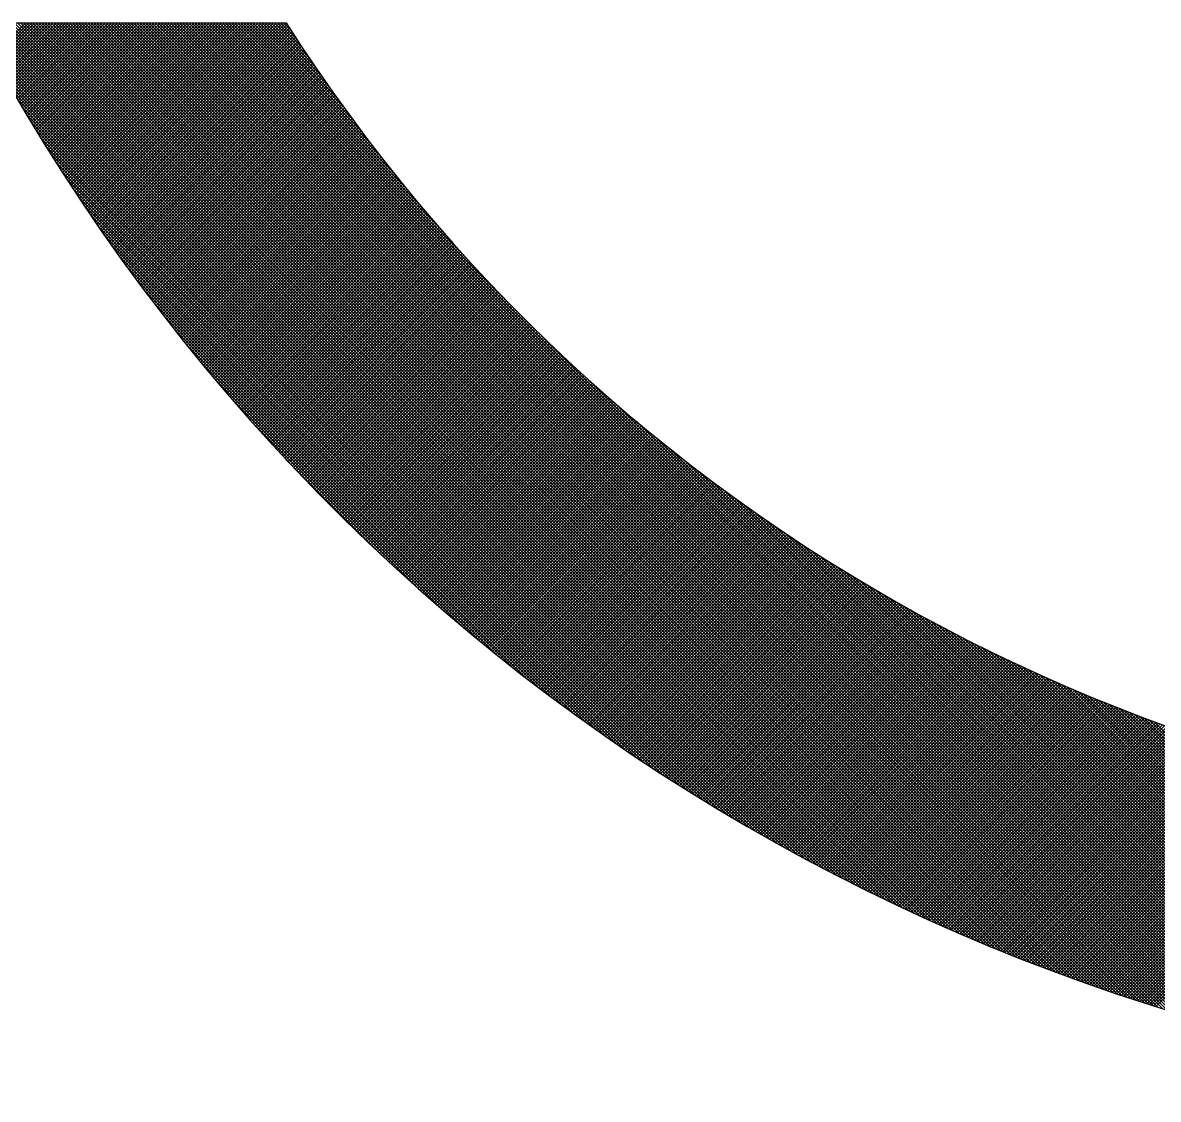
# Model space of a CAD drawing. Extents: x -29293 to 30124, y -19360 to 22650.
# Drawn here: x 24126 to 24454, y -18095.4 to -17784.4 of the extents above; entities that cross this region are included whole.
import ezdxf

# ---------------------------------------------------------------- set-up
doc = ezdxf.new("R2010")
doc.units = 0
doc.linetypes.add('XKITLINE00', pattern=[0])
doc.layers.get('0').update_dxf_attribs({"linetype": 'CONTINUOUS', "lineweight": 25})

msp = doc.modelspace()

# ---------------------------------------------------------------- linework, layer by layer
at = {"color": 5, "linetype": 'XKITLINE00'}
for p, q in [((24112.21, -17784.36), (24202.1, -17784.36)), ((24355.63, -18027.89), (24112.33, -17784.59)), ((24357.49, -18028.87), (24112.99, -17784.36)), ((24359.34, -18029.83), (24113.87, -17784.36)), ((24361.17, -18030.77), (24114.75, -17784.36)), ((24362.98, -18031.7), (24115.64, -17784.36)), ((24364.77, -18032.62), (24116.52, -17784.36)), ((24117.36, -17793.91), (24126.9, -17784.36)), ((24366.56, -18033.51), (24117.41, -17784.36)), ((24117.67, -17794.47), (24127.78, -17784.36)), ((24117.99, -17795.04), (24128.67, -17784.36)), ((24368.32, -18034.39), (24118.29, -17784.36)), ((24118.3, -17795.61), (24129.55, -17784.36)), ((24118.62, -17796.18), (24130.44, -17784.36)), ((24118.94, -17796.75), (24131.32, -17784.36)), ((24370.07, -18035.26), (24119.17, -17784.36)), ((24119.25, -17797.31), (24132.2, -17784.36)), ((24119.57, -17797.88), (24133.09, -17784.36)), ((24119.89, -17798.45), (24133.97, -17784.36)), ((24371.81, -18036.11), (24120.06, -17784.36)), ((24120.21, -17799.01), (24134.86, -17784.36)), ((24120.53, -17799.58), (24135.74, -17784.36)), ((24120.85, -17800.14), (24136.62, -17784.36)), ((24373.53, -18036.95), (24120.94, -17784.36)), ((24121.17, -17800.7), (24137.51, -17784.36)), ((24121.49, -17801.27), (24138.39, -17784.36)), ((24121.81, -17801.83), (24139.27, -17784.36)), ((24375.24, -18037.78), (24121.83, -17784.36)), ((24122.13, -17802.39), (24140.16, -17784.36)), ((24122.45, -17802.95), (24141.04, -17784.36)), ((24376.94, -18038.59), (24122.71, -17784.36)), ((24122.78, -17803.51), (24141.93, -17784.36)), ((24123.1, -17804.07), (24142.81, -17784.36)), ((24123.42, -17804.63), (24143.69, -17784.36)), ((24378.62, -18039.39), (24123.59, -17784.36)), ((24123.75, -17805.19), (24144.58, -17784.36)), ((24124.07, -17805.75), (24145.46, -17784.36)), ((24124.4, -17806.31), (24146.35, -17784.36)), ((24380.29, -18040.18), (24124.48, -17784.36)), ((24124.73, -17806.87), (24147.23, -17784.36)), ((24125.05, -17807.42), (24148.11, -17784.36)), ((24381.95, -18040.95), (24125.36, -17784.36)), ((24125.38, -17807.98), (24149, -17784.36)), ((24125.71, -17808.54), (24149.88, -17784.36)), ((24126.04, -17809.09), (24150.76, -17784.36)), ((24383.6, -18041.72), (24126.25, -17784.36)), ((24126.36, -17809.65), (24151.65, -17784.36)), ((24126.69, -17810.2), (24152.53, -17784.36)), ((24127.02, -17810.76), (24153.42, -17784.36)), ((24385.24, -18042.47), (24127.13, -17784.36)), ((24127.35, -17811.31), (24154.3, -17784.36)), ((24127.68, -17811.86), (24155.18, -17784.36)), ((24386.86, -18043.21), (24128.01, -17784.36)), ((24128.02, -17812.42), (24156.07, -17784.36)), ((24128.35, -17812.97), (24156.95, -17784.36)), ((24128.68, -17813.52), (24157.84, -17784.36)), ((24388.47, -18043.94), (24128.9, -17784.36)), ((24129.01, -17814.07), (24158.72, -17784.36)), ((24129.35, -17814.62), (24159.6, -17784.36)), ((24129.68, -17815.17), (24160.49, -17784.36)), ((24390.08, -18044.66), (24129.78, -17784.36)), ((24130.01, -17815.72), (24161.37, -17784.36)), ((24130.35, -17816.27), (24162.26, -17784.36)), ((24391.67, -18045.37), (24130.66, -17784.36)), ((24130.69, -17816.82), (24163.14, -17784.36)), ((24131.02, -17817.37), (24164.02, -17784.36)), ((24131.36, -17817.91), (24164.91, -17784.36)), ((24393.25, -18046.07), (24131.55, -17784.36)), ((24131.69, -17818.46), (24165.79, -17784.36)), ((24132.03, -17819.01), (24166.67, -17784.36)), ((24132.37, -17819.55), (24167.56, -17784.36)), ((24394.83, -18046.76), (24132.43, -17784.36)), ((24132.71, -17820.1), (24168.44, -17784.36)), ((24133.05, -17820.64), (24169.33, -17784.36)), ((24396.39, -18047.44), (24133.32, -17784.36)), ((24133.39, -17821.19), (24170.21, -17784.36)), ((24133.73, -17821.73), (24171.09, -17784.36)), ((24134.07, -17822.27), (24171.98, -17784.36)), ((24397.94, -18048.1), (24134.2, -17784.36)), ((24134.41, -17822.82), (24172.86, -17784.36)), ((24134.75, -17823.36), (24173.75, -17784.36)), ((24399.49, -18048.77), (24135.08, -17784.36)), ((24135.09, -17823.9), (24174.63, -17784.36)), ((24135.44, -17824.44), (24175.51, -17784.36)), ((24135.78, -17824.98), (24176.4, -17784.36)), ((24401.02, -18049.42), (24135.97, -17784.36)), ((24136.12, -17825.52), (24177.28, -17784.36)), ((24136.47, -17826.06), (24178.17, -17784.36)), ((24136.81, -17826.6), (24179.05, -17784.36)), ((24402.55, -18050.06), (24136.85, -17784.36)), ((24137.16, -17827.14), (24179.93, -17784.36)), ((24137.5, -17827.68), (24180.82, -17784.36)), ((24404.06, -18050.69), (24137.74, -17784.36)), ((24137.85, -17828.22), (24181.7, -17784.36)), ((24138.2, -17828.75), (24182.58, -17784.36)), ((24138.54, -17829.29), (24183.47, -17784.36)), ((24405.57, -18051.32), (24138.62, -17784.36)), ((24138.89, -17829.83), (24184.35, -17784.36)), ((24139.24, -17830.36), (24185.24, -17784.36)), ((24407.07, -18051.93), (24139.5, -17784.36)), ((24139.59, -17830.9), (24186.12, -17784.36)), ((24139.94, -17831.43), (24187, -17784.36)), ((24140.29, -17831.96), (24187.89, -17784.36)), ((24408.57, -18052.54), (24140.39, -17784.36)), ((24140.64, -17832.5), (24188.77, -17784.36)), ((24140.99, -17833.03), (24189.66, -17784.36)), ((24410.05, -18053.14), (24141.27, -17784.36)), ((24141.34, -17833.56), (24190.54, -17784.36)), ((24141.69, -17834.1), (24191.42, -17784.36)), ((24142.04, -17834.63), (24192.31, -17784.36)), ((24411.53, -18053.74), (24142.16, -17784.36)), ((24142.4, -17835.16), (24193.19, -17784.36)), ((24142.75, -17835.69), (24194.08, -17784.36)), ((24413, -18054.32), (24143.04, -17784.36)), ((24143.1, -17836.22), (24194.96, -17784.36)), ((24143.46, -17836.75), (24195.84, -17784.36)), ((24143.81, -17837.28), (24196.73, -17784.36)), ((24414.46, -18054.9), (24143.92, -17784.36)), ((24144.17, -17837.81), (24197.61, -17784.36)), ((24144.52, -17838.34), (24198.49, -17784.36)), ((24415.91, -18055.47), (24144.81, -17784.36)), ((24144.88, -17838.86), (24199.38, -17784.36)), ((24145.24, -17839.39), (24200.26, -17784.36)), ((24145.59, -17839.92), (24201.15, -17784.36)), ((24417.36, -18056.03), (24145.69, -17784.36)), ((24145.95, -17840.44), (24202.03, -17784.36)), ((24146.31, -17840.97), (24202.42, -17784.86)), ((24418.8, -18056.59), (24146.57, -17784.36)), ((24146.67, -17841.49), (24202.76, -17785.4)), ((24420.23, -18057.13), (24147.46, -17784.36)), ((24421.65, -18057.67), (24148.34, -17784.36)), ((24423.07, -18058.21), (24149.23, -17784.36)), ((24424.48, -18058.74), (24150.11, -17784.36)), ((24425.89, -18059.26), (24150.99, -17784.36)), ((24427.29, -18059.77), (24151.88, -17784.36)), ((24428.68, -18060.28), (24152.76, -17784.36)), ((24430.07, -18060.78), (24153.65, -17784.36)), ((24431.45, -18061.28), (24154.53, -17784.36)), ((24432.82, -18061.77), (24155.41, -17784.36)), ((24434.19, -18062.25), (24156.3, -17784.36)), ((24435.55, -18062.73), (24157.18, -17784.36)), ((24436.9, -18063.2), (24158.06, -17784.36)), ((24438.26, -18063.67), (24158.95, -17784.36)), ((24439.6, -18064.13), (24159.83, -17784.36)), ((24440.94, -18064.59), (24160.72, -17784.36)), ((24442.27, -18065.04), (24161.6, -17784.36)), ((24443.6, -18065.48), (24162.48, -17784.36)), ((24444.92, -18065.92), (24163.37, -17784.36)), ((24446.24, -18066.35), (24164.25, -17784.36)), ((24447.56, -18066.78), (24165.14, -17784.36)), ((24448.86, -18067.21), (24166.02, -17784.36)), ((24450.17, -18067.63), (24166.9, -17784.36)), ((24451.46, -18068.04), (24167.79, -17784.36)), ((24452.76, -18068.45), (24168.67, -17784.36)), ((24454.04, -18068.85), (24169.56, -17784.36)), ((24455.33, -18069.25), (24170.44, -17784.36)), ((24456.61, -18069.65), (24171.32, -17784.36)), ((24457.88, -18070.04), (24172.21, -17784.36)), ((24459.15, -18070.42), (24173.09, -17784.36)), ((24460.41, -18070.8), (24173.97, -17784.36)), ((24461.68, -18071.18), (24174.86, -17784.36)), ((24462.93, -18071.55), (24175.74, -17784.36)), ((24464.18, -18071.92), (24176.63, -17784.36)), ((24465.43, -18072.28), (24177.51, -17784.36)), ((24466.67, -18072.64), (24178.39, -17784.36)), ((24467.91, -18073), (24179.28, -17784.36)), ((24469.15, -18073.35), (24180.16, -17784.36)), ((24470.38, -18073.7), (24181.05, -17784.36)), ((24471.61, -18074.04), (24181.93, -17784.36)), ((24472.83, -18074.38), (24182.81, -17784.36)), ((24474.05, -18074.71), (24183.7, -17784.36)), ((24475.26, -18075.04), (24184.58, -17784.36)), ((24264.84, -17863.74), (24185.47, -17784.36)), ((24252.41, -17850.42), (24186.35, -17784.36)), ((24245.76, -17842.89), (24187.23, -17784.36)), ((24240.68, -17836.93), (24188.12, -17784.36)), ((24236.45, -17831.81), (24189, -17784.36)), ((24232.77, -17827.24), (24189.88, -17784.36)), ((24229.47, -17823.06), (24190.77, -17784.36)), ((24226.47, -17819.18), (24191.65, -17784.36)), ((24223.71, -17815.54), (24192.54, -17784.36)), ((24221.15, -17812.09), (24193.42, -17784.36)), ((24218.75, -17808.81), (24194.3, -17784.36)), ((24216.49, -17805.66), (24195.19, -17784.36)), ((24214.35, -17802.64), (24196.07, -17784.36)), ((24212.32, -17799.73), (24196.96, -17784.36)), ((24210.38, -17796.9), (24197.84, -17784.36)), ((24208.53, -17794.17), (24198.72, -17784.36)), ((24206.75, -17791.51), (24199.61, -17784.36)), ((24205.05, -17788.92), (24200.49, -17784.36)), ((24203.41, -17786.39), (24201.38, -17784.36)), ((24353.74, -18026.89), (24113.33, -17786.47)), ((24351.84, -18025.87), (24114.35, -17788.37)), ((24147.03, -17842.02), (24203.11, -17785.94)), ((24147.39, -17842.54), (24203.46, -17786.47)), ((24147.75, -17843.07), (24203.8, -17787.01)), ((24148.11, -17843.59), (24204.15, -17787.55)), ((24148.47, -17844.11), (24204.5, -17788.08)), ((24148.83, -17844.63), (24204.85, -17788.62)), ((24349.92, -18024.83), (24115.38, -17790.3)), ((24149.19, -17845.15), (24205.2, -17789.15)), ((24149.56, -17845.68), (24205.55, -17789.68)), ((24149.92, -17846.2), (24205.9, -17790.22)), ((24150.28, -17846.72), (24206.25, -17790.75)), ((24150.65, -17847.24), (24206.6, -17791.28)), ((24151.01, -17847.76), (24206.95, -17791.81)), ((24347.98, -18023.77), (24116.44, -17792.24)), ((24346.01, -18022.69), (24117.52, -17794.2)), ((24151.38, -17848.27), (24207.31, -17792.34)), ((24151.74, -17848.79), (24207.66, -17792.87)), ((24152.11, -17849.31), (24208.02, -17793.4)), ((24152.48, -17849.83), (24208.37, -17793.93)), ((24152.84, -17850.34), (24208.73, -17794.46)), ((24153.21, -17850.86), (24209.08, -17794.99)), ((24344.03, -18021.59), (24118.62, -17796.19)), ((24342.02, -18020.47), (24119.75, -17798.2)), ((24153.58, -17851.38), (24209.44, -17795.52)), ((24153.95, -17851.89), (24209.8, -17796.04)), ((24154.32, -17852.41), (24210.15, -17796.57)), ((24154.69, -17852.92), (24210.51, -17797.1)), ((24155.06, -17853.43), (24210.87, -17797.62)), ((24155.43, -17853.95), (24211.23, -17798.15)), ((24339.98, -18019.32), (24120.9, -17800.23)), ((24155.8, -17854.46), (24211.59, -17798.67)), ((24156.17, -17854.97), (24211.95, -17799.19)), ((24156.54, -17855.48), (24212.31, -17799.72)), ((24156.92, -17855.99), (24212.67, -17800.24)), ((24157.29, -17856.5), (24213.03, -17800.76)), ((24157.66, -17857.02), (24213.4, -17801.28)), ((24158.04, -17857.52), (24213.76, -17801.8)), ((24337.93, -18018.14), (24122.07, -17802.29)), ((24335.84, -18016.94), (24123.27, -17804.37)), ((24158.41, -17858.03), (24214.12, -17802.32)), ((24158.79, -17858.54), (24214.49, -17802.84)), ((24159.16, -17859.05), (24214.85, -17803.36)), ((24159.54, -17859.56), (24215.22, -17803.88)), ((24159.91, -17860.07), (24215.59, -17804.39)), ((24160.29, -17860.57), (24215.95, -17804.91)), ((24333.73, -18015.71), (24124.5, -17806.49)), ((24160.67, -17861.08), (24216.32, -17805.43)), ((24161.05, -17861.59), (24216.69, -17805.94)), ((24161.43, -17862.09), (24217.06, -17806.46)), ((24161.81, -17862.6), (24217.43, -17806.97)), ((24162.18, -17863.1), (24217.8, -17807.49)), ((24162.56, -17863.6), (24218.17, -17808)), ((24331.59, -18014.45), (24125.76, -17808.63)), ((24329.41, -18013.16), (24127.05, -17810.8)), ((24162.95, -17864.11), (24218.54, -17808.52)), ((24163.33, -17864.61), (24218.91, -17809.03)), ((24163.71, -17865.11), (24219.28, -17809.54)), ((24164.09, -17865.61), (24219.65, -17810.05)), ((24164.47, -17866.12), (24220.03, -17810.56)), ((24164.85, -17866.62), (24220.4, -17811.07)), ((24165.24, -17867.12), (24220.77, -17811.58)), ((24327.21, -18011.84), (24128.37, -17813.01)), ((24165.62, -17867.62), (24221.15, -17812.09)), ((24166.01, -17868.12), (24221.52, -17812.6)), ((24166.39, -17868.62), (24221.9, -17813.11)), ((24166.78, -17869.11), (24222.28, -17813.61)), ((24167.16, -17869.61), (24222.65, -17814.12)), ((24167.55, -17870.11), (24223.03, -17814.63)), ((24324.97, -18010.49), (24129.72, -17815.24)), ((24322.7, -18009.1), (24131.11, -17817.52)), ((24167.94, -17870.61), (24223.41, -17815.13)), ((24168.32, -17871.1), (24223.79, -17815.64)), ((24168.71, -17871.6), (24224.17, -17816.14)), ((24169.1, -17872.1), (24224.55, -17816.65)), ((24169.49, -17872.59), (24224.93, -17817.15)), ((24169.88, -17873.09), (24225.31, -17817.65)), ((24170.27, -17873.58), (24225.69, -17818.16)), ((24320.39, -18007.67), (24132.54, -17819.83)), ((24170.66, -17874.07), (24226.07, -17818.66)), ((24171.05, -17874.57), (24226.45, -17819.16)), ((24171.44, -17875.06), (24226.84, -17819.66)), ((24171.83, -17875.55), (24227.22, -17820.16)), ((24172.22, -17876.04), (24227.61, -17820.66)), ((24172.62, -17876.53), (24227.99, -17821.16)), ((24318.03, -18006.2), (24134.01, -17822.18)), ((24315.64, -18004.69), (24135.52, -17824.58)), ((24173.01, -17877.03), (24228.38, -17821.66)), ((24173.4, -17877.52), (24228.76, -17822.16)), ((24173.8, -17878.01), (24229.15, -17822.65)), ((24174.19, -17878.49), (24229.54, -17823.15)), ((24174.59, -17878.98), (24229.92, -17823.65)), ((24174.98, -17879.47), (24230.31, -17824.14)), ((24175.38, -17879.96), (24230.7, -17824.64)), ((24313.2, -18003.14), (24137.08, -17827.02)), ((24175.77, -17880.45), (24231.09, -17825.13)), ((24176.17, -17880.93), (24231.48, -17825.62)), ((24176.57, -17881.42), (24231.87, -17826.12)), ((24176.97, -17881.91), (24232.26, -17826.61)), ((24177.36, -17882.39), (24232.65, -17827.1)), ((24177.76, -17882.88), (24233.05, -17827.59)), ((24178.16, -17883.36), (24233.44, -17828.09)), ((24310.71, -18001.53), (24138.68, -17829.5)), ((24178.56, -17883.85), (24233.83, -17828.58)), ((24178.96, -17884.33), (24234.22, -17829.07)), ((24179.36, -17884.81), (24234.62, -17829.56)), ((24179.76, -17885.29), (24235.01, -17830.04)), ((24180.17, -17885.78), (24235.41, -17830.53)), ((24180.57, -17886.26), (24235.81, -17831.02)), ((24308.17, -17999.87), (24140.34, -17832.05)), ((24305.57, -17998.16), (24142.05, -17834.64)), ((24180.97, -17886.74), (24236.2, -17831.51)), ((24181.37, -17887.22), (24236.6, -17832)), ((24181.78, -17887.7), (24237, -17832.48)), ((24182.18, -17888.18), (24237.4, -17832.97)), ((24182.59, -17888.66), (24237.79, -17833.45)), ((24182.99, -17889.14), (24238.19, -17833.94)), ((24183.4, -17889.62), (24238.59, -17834.42)), ((24302.91, -17996.39), (24143.83, -17837.3)), ((24183.8, -17890.09), (24238.99, -17834.9)), ((24184.21, -17890.57), (24239.4, -17835.39)), ((24184.62, -17891.05), (24239.8, -17835.87)), ((24185.02, -17891.53), (24240.2, -17836.35)), ((24185.43, -17892), (24240.6, -17836.83)), ((24185.84, -17892.48), (24241, -17837.31)), ((24186.25, -17892.95), (24241.41, -17837.79)), ((24300.19, -17994.55), (24145.67, -17840.02)), ((24186.66, -17893.43), (24241.81, -17838.27)), ((24187.07, -17893.9), (24242.22, -17838.75)), ((24187.48, -17894.37), (24242.62, -17839.23)), ((24187.89, -17894.85), (24243.03, -17839.71)), ((24188.3, -17895.32), (24243.44, -17840.18)), ((24188.71, -17895.79), (24243.84, -17840.66)), ((24189.13, -17896.26), (24244.25, -17841.14)), ((24297.39, -17992.64), (24147.58, -17842.82)), ((24189.54, -17896.73), (24244.66, -17841.61)), ((24189.95, -17897.2), (24245.07, -17842.09)), ((24190.37, -17897.68), (24245.48, -17842.56)), ((24190.78, -17898.14), (24245.89, -17843.04)), ((24191.19, -17898.61), (24246.3, -17843.51)), ((24191.61, -17899.08), (24246.71, -17843.98)), ((24192.02, -17899.55), (24247.12, -17844.46)), ((24294.52, -17990.64), (24149.57, -17845.7)), ((24192.44, -17900.02), (24247.53, -17844.93)), ((24192.86, -17900.49), (24247.94, -17845.4)), ((24193.27, -17900.95), (24248.36, -17845.87)), ((24193.69, -17901.42), (24248.77, -17846.34)), ((24194.11, -17901.89), (24249.19, -17846.81)), ((24194.53, -17902.35), (24249.6, -17847.28)), ((24194.95, -17902.82), (24250.02, -17847.75)), ((24291.56, -17988.56), (24151.65, -17848.66)), ((24195.37, -17903.28), (24250.43, -17848.21)), ((24195.79, -17903.74), (24250.85, -17848.68)), ((24196.21, -17904.21), (24251.27, -17849.15)), ((24196.63, -17904.67), (24251.68, -17849.62)), ((24197.05, -17905.13), (24252.1, -17850.08)), ((24197.47, -17905.6), (24252.52, -17850.55)), ((24197.89, -17906.06), (24252.94, -17851.01)), ((24288.5, -17986.39), (24153.83, -17851.72)), ((24198.32, -17906.52), (24253.36, -17851.48)), ((24198.74, -17906.98), (24253.78, -17851.94)), ((24199.16, -17907.44), (24254.2, -17852.4)), ((24199.59, -17907.9), (24254.62, -17852.86)), ((24200.01, -17908.36), (24255.04, -17853.33)), ((24200.44, -17908.82), (24255.47, -17853.79)), ((24200.86, -17909.28), (24255.89, -17854.25)), ((24285.33, -17984.1), (24156.11, -17854.89)), ((24201.29, -17909.73), (24256.31, -17854.71)), ((24201.71, -17910.19), (24256.74, -17855.17)), ((24202.14, -17910.65), (24257.16, -17855.63)), ((24202.57, -17911.1), (24257.59, -17856.09)), ((24203, -17911.56), (24258.01, -17856.54)), ((24203.43, -17912.02), (24258.44, -17857)), ((24203.85, -17912.47), (24258.87, -17857.46)), ((24282.03, -17981.7), (24158.52, -17858.18)), ((24204.28, -17912.92), (24259.29, -17857.92)), ((24204.71, -17913.38), (24259.72, -17858.37)), ((24205.14, -17913.83), (24260.15, -17858.83)), ((24205.57, -17914.29), (24260.58, -17859.28)), ((24206.01, -17914.74), (24261.01, -17859.74)), ((24206.44, -17915.19), (24261.44, -17860.19)), ((24206.87, -17915.64), (24261.87, -17860.64)), ((24278.6, -17979.15), (24161.07, -17861.61)), ((24207.3, -17916.09), (24262.3, -17861.1)), ((24207.74, -17916.54), (24262.73, -17861.55)), ((24208.17, -17916.99), (24263.16, -17862)), ((24208.6, -17917.44), (24263.6, -17862.45)), ((24209.04, -17917.89), (24264.03, -17862.9)), ((24209.47, -17918.34), (24264.46, -17863.35)), ((24209.91, -17918.79), (24264.9, -17863.8)), ((24275, -17976.43), (24163.78, -17865.21)), ((24210.34, -17919.24), (24265.33, -17864.25)), ((24210.78, -17919.69), (24265.77, -17864.7)), ((24211.22, -17920.13), (24266.21, -17865.14)), ((24211.66, -17920.58), (24266.64, -17865.59)), ((24212.09, -17921.02), (24267.08, -17866.04)), ((24212.53, -17921.47), (24267.52, -17866.48)), ((24212.97, -17921.92), (24267.96, -17866.93)), ((24213.41, -17922.36), (24268.4, -17867.37)), ((24271.21, -17973.52), (24166.69, -17869)), ((24213.85, -17922.8), (24268.83, -17867.82)), ((24214.29, -17923.25), (24269.27, -17868.26)), ((24214.73, -17923.69), (24269.72, -17868.71)), ((24215.17, -17924.13), (24270.16, -17869.15)), ((24215.61, -17924.58), (24270.6, -17869.59)), ((24216.06, -17925.02), (24271.04, -17870.03)), ((24216.5, -17925.46), (24271.48, -17870.47)), ((24267.18, -17970.38), (24169.83, -17873.03)), ((24216.94, -17925.9), (24271.93, -17870.91)), ((24217.39, -17926.34), (24272.37, -17871.35)), ((24217.83, -17926.78), (24272.81, -17871.79)), ((24218.27, -17927.22), (24273.26, -17872.23)), ((24218.72, -17927.66), (24273.71, -17872.67)), ((24219.16, -17928.1), (24274.15, -17873.11)), ((24219.61, -17928.53), (24274.6, -17873.55)), ((24220.06, -17928.97), (24275.04, -17873.98)), ((24220.5, -17929.41), (24275.49, -17874.42)), ((24220.95, -17929.84), (24275.94, -17874.86)), ((24221.4, -17930.28), (24276.39, -17875.29)), ((24221.85, -17930.72), (24276.84, -17875.72)), ((24222.3, -17931.15), (24277.29, -17876.16)), ((24222.75, -17931.59), (24277.74, -17876.59)), ((24223.19, -17932.02), (24278.19, -17877.03)), ((24476.47, -18075.37), (24276.47, -17875.37)), ((24262.87, -17966.95), (24173.27, -17877.35)), ((24223.65, -17932.45), (24278.64, -17877.46)), ((24224.1, -17932.89), (24279.09, -17877.89)), ((24224.55, -17933.32), (24279.55, -17878.32)), ((24225, -17933.75), (24280, -17878.75)), ((24225.45, -17934.18), (24280.45, -17879.18)), ((24225.9, -17934.62), (24280.91, -17879.61)), ((24226.36, -17935.05), (24281.36, -17880.04)), ((24226.81, -17935.48), (24281.82, -17880.47)), ((24258.18, -17963.14), (24177.07, -17882.03)), ((24227.26, -17935.91), (24282.27, -17880.9)), ((24227.72, -17936.34), (24282.73, -17881.32)), ((24228.17, -17936.76), (24283.19, -17881.75)), ((24228.63, -17937.19), (24283.64, -17882.18)), ((24229.08, -17937.62), (24284.1, -17882.6)), ((24229.54, -17938.05), (24284.56, -17883.03)), ((24230, -17938.48), (24285.02, -17883.45)), ((24230.46, -17938.9), (24285.48, -17883.88)), ((24230.91, -17939.33), (24285.94, -17884.3)), ((24231.37, -17939.75), (24286.4, -17884.72)), ((24231.83, -17940.18), (24286.86, -17885.15)), ((24232.29, -17940.6), (24287.32, -17885.57)), ((24232.75, -17941.03), (24287.79, -17885.99)), ((24233.21, -17941.45), (24288.25, -17886.41)), ((24233.67, -17941.87), (24288.71, -17886.83)), ((24252.98, -17958.83), (24181.38, -17887.23)), ((24234.13, -17942.3), (24289.18, -17887.25)), ((24234.59, -17942.72), (24289.64, -17887.67)), ((24235.05, -17943.14), (24290.11, -17888.09)), ((24235.52, -17943.56), (24290.57, -17888.51)), ((24235.98, -17943.98), (24291.04, -17888.93)), ((24236.44, -17944.4), (24291.51, -17889.34)), ((24236.91, -17944.82), (24291.97, -17889.76)), ((24237.37, -17945.24), (24292.44, -17890.17)), ((24477.68, -18075.7), (24289.79, -17887.81)), ((24247.05, -17953.78), (24186.44, -17893.17)), ((24237.84, -17945.66), (24292.91, -17890.59)), ((24238.3, -17946.08), (24293.38, -17891.01)), ((24238.77, -17946.5), (24293.85, -17891.42)), ((24239.23, -17946.92), (24294.32, -17891.83)), ((24239.7, -17947.33), (24294.79, -17892.25)), ((24240.17, -17947.75), (24295.26, -17892.66)), ((24240.64, -17948.17), (24295.73, -17893.07)), ((24241.1, -17948.58), (24296.2, -17893.48)), ((24241.57, -17949), (24296.68, -17893.89)), ((24242.04, -17949.41), (24297.15, -17894.3)), ((24242.51, -17949.83), (24297.62, -17894.71)), ((24242.98, -17950.24), (24298.1, -17895.12)), ((24243.45, -17950.65), (24298.57, -17895.53)), ((24243.92, -17951.07), (24299.05, -17895.94)), ((24244.4, -17951.48), (24299.53, -17896.35)), ((24244.87, -17951.89), (24300, -17896.76)), ((24478.88, -18076.02), (24297.32, -17894.46)), ((24245.34, -17952.3), (24300.48, -17897.16)), ((24245.81, -17952.71), (24300.96, -17897.57)), ((24246.29, -17953.12), (24301.44, -17897.97)), ((24246.76, -17953.53), (24301.92, -17898.38)), ((24247.24, -17953.94), (24302.39, -17898.78)), ((24247.71, -17954.35), (24302.87, -17899.19)), ((24248.19, -17954.76), (24303.36, -17899.59)), ((24248.66, -17955.17), (24303.84, -17899.99)), ((24480.08, -18076.33), (24303.28, -17899.53)), ((24239.85, -17947.47), (24192.75, -17900.36)), ((24249.14, -17955.57), (24304.32, -17900.39)), ((24249.62, -17955.98), (24304.8, -17900.8)), ((24250.09, -17956.39), (24305.28, -17901.2)), ((24250.57, -17956.79), (24305.77, -17901.6)), ((24251.05, -17957.2), (24306.25, -17902)), ((24251.53, -17957.6), (24306.73, -17902.4)), ((24252.01, -17958.01), (24307.22, -17902.8)), ((24252.49, -17958.41), (24307.71, -17903.19)), ((24252.97, -17958.82), (24308.19, -17903.59)), ((24253.45, -17959.22), (24308.68, -17903.99)), ((24253.93, -17959.62), (24309.17, -17904.39)), ((24254.41, -17960.03), (24309.65, -17904.78)), ((24254.89, -17960.43), (24310.14, -17905.18)), ((24255.37, -17960.83), (24310.63, -17905.57)), ((24255.86, -17961.23), (24311.12, -17905.97)), ((24256.34, -17961.63), (24311.61, -17906.36)), ((24256.83, -17962.03), (24312.1, -17906.75)), ((24481.28, -18076.64), (24308.4, -17903.76)), ((24257.31, -17962.43), (24312.59, -17907.15)), ((24257.79, -17962.83), (24313.08, -17907.54)), ((24258.28, -17963.23), (24313.58, -17907.93)), ((24258.77, -17963.62), (24314.07, -17908.32)), ((24259.25, -17964.02), (24314.56, -17908.71)), ((24259.74, -17964.42), (24315.06, -17909.1)), ((24260.23, -17964.82), (24315.55, -17909.49)), ((24260.71, -17965.21), (24316.05, -17909.88)), ((24482.47, -18076.95), (24312.97, -17907.45)), ((24229.66, -17938.16), (24202.05, -17910.55)), ((24261.2, -17965.61), (24316.54, -17910.27)), ((24261.69, -17966), (24317.04, -17910.66)), ((24262.18, -17966.4), (24317.53, -17911.04)), ((24262.67, -17966.79), (24318.03, -17911.43)), ((24263.16, -17967.18), (24318.53, -17911.82)), ((24263.65, -17967.58), (24319.03, -17912.2)), ((24264.14, -17967.97), (24319.53, -17912.59)), ((24264.64, -17968.36), (24320.03, -17912.97)), ((24265.13, -17968.75), (24320.53, -17913.36)), ((24483.66, -18077.26), (24317.15, -17910.74)), ((24265.62, -17969.14), (24321.03, -17913.74)), ((24266.11, -17969.54), (24321.53, -17914.12)), ((24266.61, -17969.93), (24322.03, -17914.5)), ((24267.1, -17970.32), (24322.53, -17914.88)), ((24267.6, -17970.7), (24323.03, -17915.27)), ((24268.09, -17971.09), (24323.54, -17915.65)), ((24268.59, -17971.48), (24324.04, -17916.03)), ((24269.08, -17971.87), (24324.55, -17916.41)), ((24484.85, -18077.56), (24321.03, -17913.74)), ((24486.03, -18077.86), (24324.67, -17916.5)), ((24269.58, -17972.26), (24325.05, -17916.78)), ((24270.08, -17972.64), (24325.56, -17917.16)), ((24270.57, -17973.03), (24326.06, -17917.54)), ((24271.07, -17973.42), (24326.57, -17917.92)), ((24271.57, -17973.8), (24327.08, -17918.29)), ((24272.07, -17974.19), (24327.59, -17918.67)), ((24272.57, -17974.57), (24328.09, -17919.04)), ((24273.07, -17974.95), (24328.6, -17919.42)), ((24273.57, -17975.34), (24329.11, -17919.79)), ((24487.21, -18078.15), (24328.12, -17919.06)), ((24274.07, -17975.72), (24329.62, -17920.17)), ((24274.57, -17976.1), (24330.13, -17920.54)), ((24275.07, -17976.49), (24330.65, -17920.91)), ((24275.58, -17976.87), (24331.16, -17921.28)), ((24276.08, -17977.25), (24331.67, -17921.66)), ((24276.58, -17977.63), (24332.18, -17922.03)), ((24277.09, -17978.01), (24332.7, -17922.4)), ((24277.59, -17978.39), (24333.21, -17922.77)), ((24278.1, -17978.77), (24333.73, -17923.14)), ((24488.38, -18078.44), (24331.41, -17921.46)), ((24278.6, -17979.15), (24334.24, -17923.5)), ((24279.11, -17979.52), (24334.76, -17923.87)), ((24279.61, -17979.9), (24335.27, -17924.24)), ((24280.12, -17980.28), (24335.79, -17924.61)), ((24280.63, -17980.65), (24336.31, -17924.97)), ((24281.13, -17981.03), (24336.83, -17925.34)), ((24281.64, -17981.41), (24337.34, -17925.7)), ((24282.15, -17981.78), (24337.86, -17926.07)), ((24282.66, -17982.16), (24338.38, -17926.43)), ((24489.55, -18078.73), (24334.55, -17923.73)), ((24490.72, -18079.01), (24337.57, -17925.86)), ((24283.17, -17982.53), (24338.9, -17926.8)), ((24283.68, -17982.9), (24339.43, -17927.16)), ((24284.19, -17983.28), (24339.95, -17927.52)), ((24284.7, -17983.65), (24340.47, -17927.88)), ((24285.21, -17984.02), (24340.99, -17928.24)), ((24285.73, -17984.39), (24341.52, -17928.6)), ((24286.24, -17984.76), (24342.04, -17928.96)), ((24286.75, -17985.14), (24342.56, -17929.32)), ((24287.27, -17985.51), (24343.09, -17929.68)), ((24491.89, -18079.29), (24340.49, -17927.9)), ((24287.78, -17985.88), (24343.61, -17930.04)), ((24288.29, -17986.24), (24344.14, -17930.4)), ((24288.81, -17986.61), (24344.67, -17930.76)), ((24289.33, -17986.98), (24345.19, -17931.11)), ((24289.84, -17987.35), (24345.72, -17931.47)), ((24290.36, -17987.72), (24346.25, -17931.82)), ((24290.88, -17988.08), (24346.78, -17932.18)), ((24291.39, -17988.45), (24347.31, -17932.53)), ((24291.91, -17988.82), (24347.84, -17932.89)), ((24493.05, -18079.57), (24343.31, -17929.83)), ((24494.21, -18079.85), (24346.05, -17931.69)), ((24292.43, -17989.18), (24348.37, -17933.24)), ((24292.95, -17989.55), (24348.9, -17933.59)), ((24293.47, -17989.91), (24349.43, -17933.94)), ((24293.99, -17990.27), (24349.97, -17934.3)), ((24294.51, -17990.64), (24350.5, -17934.65)), ((24295.03, -17991), (24351.03, -17935)), ((24295.55, -17991.36), (24351.57, -17935.35)), ((24296.07, -17991.72), (24352.1, -17935.69)), ((24296.6, -17992.09), (24352.64, -17936.04)), ((24495.36, -18080.12), (24348.7, -17933.46)), ((24496.51, -18080.39), (24351.29, -17935.17)), ((24297.12, -17992.45), (24353.17, -17936.39)), ((24297.64, -17992.81), (24353.71, -17936.74)), ((24298.17, -17993.17), (24354.25, -17937.08)), ((24298.69, -17993.53), (24354.79, -17937.43)), ((24299.22, -17993.88), (24355.33, -17937.78)), ((24299.74, -17994.24), (24355.86, -17938.12)), ((24300.27, -17994.6), (24356.4, -17938.47)), ((24300.79, -17994.96), (24356.94, -17938.81)), ((24301.32, -17995.31), (24357.48, -17939.15)), ((24301.85, -17995.67), (24358.03, -17939.49)), ((24497.66, -18080.65), (24353.82, -17936.81)), ((24498.81, -18080.91), (24356.29, -17938.39)), ((24302.38, -17996.03), (24358.57, -17939.84)), ((24302.91, -17996.38), (24359.11, -17940.18)), ((24303.44, -17996.74), (24359.65, -17940.52)), ((24303.96, -17997.09), (24360.2, -17940.86)), ((24304.49, -17997.45), (24360.74, -17941.2)), ((24305.03, -17997.8), (24361.29, -17941.54)), ((24305.56, -17998.15), (24361.83, -17941.88)), ((24306.09, -17998.5), (24362.38, -17942.21)), ((24306.62, -17998.86), (24362.92, -17942.55)), ((24307.15, -17999.21), (24363.47, -17942.89)), ((24499.95, -18081.17), (24358.7, -17939.92)), ((24501.09, -18081.42), (24361.06, -17941.4)), ((24502.22, -18081.68), (24363.38, -17942.83)), ((24307.69, -17999.56), (24364.02, -17943.22)), ((24308.22, -17999.91), (24364.57, -17943.56)), ((24308.75, -18000.26), (24365.12, -17943.89)), ((24309.29, -18000.61), (24365.67, -17944.23)), ((24309.82, -18000.96), (24366.22, -17944.56)), ((24310.36, -18001.3), (24366.77, -17944.89)), ((24310.89, -18001.65), (24367.32, -17945.23)), ((24311.43, -18002), (24367.87, -17945.56)), ((24311.97, -18002.35), (24368.42, -17945.89)), ((24503.36, -18081.93), (24365.65, -17944.22)), ((24504.49, -18082.17), (24367.88, -17945.56)), ((24312.51, -18002.69), (24368.98, -17946.22)), ((24313.04, -18003.04), (24369.53, -17946.55)), ((24313.58, -18003.38), (24370.09, -17946.88)), ((24314.12, -18003.73), (24370.64, -17947.21)), ((24314.66, -18004.07), (24371.2, -17947.54)), ((24315.2, -18004.42), (24371.75, -17947.87)), ((24315.74, -18004.76), (24372.31, -17948.19)), ((24316.28, -18005.1), (24372.87, -17948.52)), ((24316.83, -18005.44), (24373.42, -17948.84)), ((24317.37, -18005.79), (24373.98, -17949.17)), ((24505.61, -18082.42), (24370.07, -17946.87)), ((24506.74, -18082.66), (24372.23, -17948.14)), ((24507.86, -18082.89), (24374.35, -17949.38)), ((24317.91, -18006.13), (24374.54, -17949.49)), ((24318.45, -18006.47), (24375.1, -17949.82)), ((24319, -18006.81), (24375.66, -17950.14)), ((24319.54, -18007.15), (24376.22, -17950.46)), ((24320.09, -18007.49), (24376.79, -17950.79)), ((24320.63, -18007.82), (24377.35, -17951.11)), ((24321.18, -18008.16), (24377.91, -17951.43)), ((24321.72, -18008.5), (24378.47, -17951.75)), ((24322.27, -18008.84), (24379.04, -17952.07)), ((24322.82, -18009.17), (24379.6, -17952.39)), ((24323.37, -18009.51), (24380.17, -17952.71)), ((24508.98, -18083.13), (24376.44, -17950.59)), ((24510.09, -18083.36), (24378.5, -17951.76)), ((24323.91, -18009.85), (24380.73, -17953.03)), ((24324.46, -18010.18), (24381.3, -17953.34)), ((24325.01, -18010.51), (24381.87, -17953.66)), ((24325.56, -18010.85), (24382.44, -17953.98)), ((24326.11, -18011.18), (24383, -17954.29)), ((24326.66, -18011.52), (24383.57, -17954.61)), ((24327.22, -18011.85), (24384.14, -17954.92)), ((24327.77, -18012.18), (24384.71, -17955.23)), ((24328.32, -18012.51), (24385.28, -17955.55)), ((24328.87, -18012.84), (24385.86, -17955.86)), ((24511.2, -18083.59), (24380.53, -17952.91)), ((24512.31, -18083.81), (24382.53, -17954.03)), ((24513.42, -18084.04), (24384.51, -17955.12)), ((24329.43, -18013.17), (24386.43, -17956.17)), ((24329.98, -18013.5), (24387, -17956.48)), ((24330.54, -18013.83), (24387.57, -17956.79)), ((24331.09, -18014.16), (24388.15, -17957.1)), ((24331.65, -18014.49), (24388.72, -17957.41)), ((24332.2, -18014.82), (24389.3, -17957.72)), ((24332.76, -18015.14), (24389.87, -17958.03)), ((24333.32, -18015.47), (24390.45, -17958.34)), ((24333.87, -18015.8), (24391.03, -17958.64)), ((24334.43, -18016.12), (24391.6, -17958.95)), ((24334.99, -18016.45), (24392.18, -17959.25)), ((24514.53, -18084.26), (24386.46, -17956.19)), ((24515.63, -18084.47), (24388.38, -17957.23)), ((24516.73, -18084.69), (24390.29, -17958.25)), ((24517.82, -18084.9), (24392.17, -17959.25)), ((24335.55, -18016.77), (24392.76, -17959.56)), ((24336.11, -18017.1), (24393.34, -17959.86)), ((24336.67, -18017.42), (24393.92, -17960.17)), ((24337.23, -18017.74), (24394.5, -17960.47)), ((24337.79, -18018.06), (24395.08, -17960.77)), ((24338.35, -18018.39), (24395.67, -17961.07)), ((24338.92, -18018.71), (24396.25, -17961.38)), ((24339.48, -18019.03), (24396.83, -17961.68)), ((24340.04, -18019.35), (24397.42, -17961.98)), ((24340.61, -18019.67), (24398, -17962.28)), ((24341.17, -18019.99), (24398.59, -17962.57)), ((24518.91, -18085.11), (24394.03, -17960.22)), ((24520, -18085.32), (24395.87, -17961.18)), ((24521.09, -18085.52), (24397.69, -17962.12)), ((24341.74, -18020.31), (24399.17, -17962.87)), ((24342.3, -18020.63), (24399.76, -17963.17)), ((24342.87, -18020.94), (24400.35, -17963.47)), ((24343.44, -18021.26), (24400.93, -17963.76)), ((24344, -18021.58), (24401.52, -17964.06)), ((24344.57, -18021.89), (24402.11, -17964.35)), ((24345.14, -18022.21), (24402.7, -17964.65)), ((24345.71, -18022.52), (24403.29, -17964.94)), ((24346.28, -18022.84), (24403.88, -17965.23)), ((24346.85, -18023.15), (24404.47, -17965.53)), ((24347.42, -18023.47), (24405.07, -17965.82)), ((24522.18, -18085.72), (24399.49, -17963.03)), ((24523.26, -18085.92), (24401.28, -17963.93)), ((24524.34, -18086.12), (24403.04, -17964.82)), ((24525.42, -18086.31), (24404.79, -17965.68)), ((24347.99, -18023.78), (24405.66, -17966.11)), ((24348.56, -18024.09), (24406.25, -17966.4)), ((24349.13, -18024.4), (24406.85, -17966.69)), ((24349.7, -18024.71), (24407.44, -17966.98)), ((24350.28, -18025.03), (24408.04, -17967.27)), ((24350.85, -18025.34), (24408.63, -17967.55)), ((24351.42, -18025.65), (24409.23, -17967.84)), ((24352, -18025.95), (24409.83, -17968.13)), ((24352.57, -18026.26), (24410.43, -17968.41)), ((24353.15, -18026.57), (24411.02, -17968.7)), ((24353.73, -18026.88), (24411.62, -17968.98)), ((24526.49, -18086.5), (24406.52, -17966.53)), ((24527.56, -18086.69), (24408.24, -17967.36)), ((24528.63, -18086.87), (24409.94, -17968.18)), ((24529.7, -18087.06), (24411.63, -17968.98)), ((24354.3, -18027.19), (24412.22, -17969.27)), ((24354.88, -18027.49), (24412.82, -17969.55)), ((24355.46, -18027.8), (24413.43, -17969.83)), ((24356.04, -18028.1), (24414.03, -17970.11)), ((24356.62, -18028.41), (24414.63, -17970.39)), ((24357.2, -18028.71), (24415.23, -17970.67)), ((24357.78, -18029.02), (24415.84, -17970.95)), ((24358.36, -18029.32), (24416.44, -17971.23)), ((24358.94, -18029.62), (24417.05, -17971.51)), ((24359.52, -18029.92), (24417.65, -17971.79)), ((24360.1, -18030.23), (24418.26, -17972.07)), ((24360.69, -18030.53), (24418.87, -17972.34)), ((24530.77, -18087.24), (24413.3, -17969.77)), ((24531.83, -18087.42), (24414.96, -17970.55)), ((24532.89, -18087.59), (24416.6, -17971.31)), ((24533.95, -18087.77), (24418.24, -17972.06)), ((24361.27, -18030.83), (24419.48, -17972.62)), ((24361.85, -18031.13), (24420.09, -17972.89)), ((24362.44, -18031.43), (24420.69, -17973.17)), ((24363.02, -18031.73), (24421.3, -17973.44)), ((24363.61, -18032.02), (24421.92, -17973.72)), ((24364.19, -18032.32), (24422.53, -17973.99)), ((24364.78, -18032.62), (24423.14, -17974.26)), ((24365.37, -18032.92), (24423.75, -17974.53)), ((24365.96, -18033.21), (24424.36, -17974.8)), ((24366.54, -18033.51), (24424.98, -17975.07)), ((24367.13, -18033.8), (24425.59, -17975.34)), ((24367.72, -18034.1), (24426.21, -17975.61)), ((24535, -18087.94), (24419.85, -17972.79)), ((24536.06, -18088.11), (24421.46, -17973.51)), ((24537.11, -18088.28), (24423.06, -17974.22)), ((24538.16, -18088.44), (24424.64, -17974.92)), ((24539.2, -18088.6), (24426.21, -17975.61)), ((24368.31, -18034.39), (24426.82, -17975.88)), ((24368.9, -18034.68), (24427.44, -17976.14)), ((24369.49, -18034.98), (24428.06, -17976.41)), ((24370.09, -18035.27), (24428.68, -17976.68)), ((24370.68, -18035.56), (24429.3, -17976.94)), ((24371.27, -18035.85), (24429.92, -17977.21)), ((24371.86, -18036.14), (24430.54, -17977.47)), ((24372.46, -18036.43), (24431.16, -17977.73)), ((24373.05, -18036.72), (24431.78, -17978)), ((24373.65, -18037.01), (24432.4, -17978.26)), ((24374.24, -18037.3), (24433.02, -17978.52)), ((24374.84, -18037.59), (24433.65, -17978.78)), ((24540.24, -18088.76), (24427.77, -17976.29)), ((24541.29, -18088.92), (24429.32, -17976.95)), ((24542.33, -18089.07), (24430.86, -17977.61)), ((24543.36, -18089.23), (24432.39, -17978.25)), ((24544.4, -18089.38), (24433.9, -17978.89)), ((24375.44, -18037.87), (24434.27, -17979.04)), ((24376.03, -18038.16), (24434.9, -17979.3)), ((24376.63, -18038.45), (24435.52, -17979.56)), ((24377.23, -18038.73), (24436.15, -17979.81)), ((24377.83, -18039.02), (24436.78, -17980.07)), ((24378.43, -18039.3), (24437.4, -17980.33)), ((24379.03, -18039.58), (24438.03, -17980.58)), ((24379.63, -18039.87), (24438.66, -17980.84)), ((24380.23, -18040.15), (24439.29, -17981.09)), ((24380.83, -18040.43), (24439.92, -17981.34)), ((24381.43, -18040.71), (24440.55, -17981.6)), ((24382.04, -18040.99), (24441.18, -17981.85)), ((24382.64, -18041.27), (24441.82, -17982.1)), ((24545.43, -18089.53), (24435.41, -17979.51)), ((24546.46, -18089.67), (24436.91, -17980.13)), ((24547.49, -18089.82), (24438.4, -17980.73)), ((24548.51, -18089.96), (24439.88, -17981.33)), ((24549.54, -18090.1), (24441.35, -17981.91)), ((24383.25, -18041.55), (24442.45, -17982.35)), ((24383.85, -18041.83), (24443.08, -17982.6)), ((24384.46, -18042.11), (24443.72, -17982.85)), ((24385.06, -18042.39), (24444.36, -17983.1)), ((24385.67, -18042.67), (24444.99, -17983.34)), ((24386.27, -18042.94), (24445.63, -17983.59)), ((24386.88, -18043.22), (24446.27, -17983.84)), ((24387.49, -18043.5), (24446.9, -17984.08)), ((24388.1, -18043.77), (24447.54, -17984.33)), ((24388.71, -18044.05), (24448.18, -17984.57)), ((24389.32, -18044.32), (24448.82, -17984.81)), ((24389.93, -18044.59), (24449.47, -17985.06)), ((24390.54, -18044.87), (24450.11, -17985.3)), ((24391.15, -18045.14), (24450.75, -17985.54)), ((24550.56, -18090.24), (24442.81, -17982.49)), ((24551.58, -18090.37), (24444.27, -17983.06)), ((24552.6, -18090.51), (24445.71, -17983.62)), ((24553.61, -18090.64), (24447.15, -17984.18)), ((24554.63, -18090.77), (24448.58, -17984.72)), ((24555.64, -18090.9), (24450, -17985.26)), ((24391.76, -18045.41), (24451.39, -17985.78)), ((24392.38, -18045.68), (24452.04, -17986.02)), ((24392.99, -18045.95), (24452.68, -17986.26)), ((24393.6, -18046.22), (24453.33, -17986.5)), ((24394.22, -18046.49), (24453.97, -17986.74)), ((24394.83, -18046.76), (24454.62, -17986.97)), ((24395.45, -18047.03), (24455.27, -17987.21)), ((24396.07, -18047.3), (24455.92, -17987.44)), ((24396.68, -18047.56), (24456.57, -17987.68)), ((24397.3, -18047.83), (24457.22, -17987.91)), ((24397.92, -18048.09), (24457.87, -17988.15)), ((24398.54, -18048.36), (24458.52, -17988.38)), ((24399.16, -18048.62), (24459.17, -17988.61)), ((24556.65, -18091.02), (24451.41, -17985.79)), ((24557.65, -18091.14), (24452.82, -17986.31)), ((24399.78, -18048.89), (24459.82, -17988.84)), ((24400.4, -18049.15), (24460.48, -17989.07)), ((24401.02, -18049.41), (24461.13, -17989.3)), ((24401.64, -18049.68), (24461.79, -17989.53)), ((24402.26, -18049.94), (24462.44, -17989.76)), ((24402.88, -18050.2), (24463.1, -17989.98)), ((24403.51, -18050.46), (24463.76, -17990.21)), ((24404.13, -18050.72), (24464.42, -17990.44)), ((24404.76, -18050.98), (24465.07, -17990.66)), ((24405.38, -18051.24), (24465.73, -17990.88)), ((24406.01, -18051.5), (24466.4, -17991.11)), ((24406.63, -18051.75), (24467.06, -17991.33)), ((24407.26, -18052.01), (24467.72, -17991.55)), ((24407.89, -18052.27), (24468.38, -17991.77)), ((24408.52, -18052.52), (24469.04, -17991.99)), ((24409.15, -18052.78), (24469.71, -17992.21)), ((24409.77, -18053.03), (24470.37, -17992.43)), ((24410.41, -18053.29), (24471.04, -17992.65)), ((24411.04, -18053.54), (24471.71, -17992.87)), ((24411.67, -18053.79), (24472.37, -17993.08)), ((24412.3, -18054.04), (24473.04, -17993.3)), ((24412.93, -18054.29), (24473.71, -17993.52)), ((24413.56, -18054.55), (24474.38, -17993.73)), ((24414.2, -18054.8), (24475.05, -17993.94)), ((24414.83, -18055.05), (24475.72, -17994.16)), ((24415.47, -18055.29), (24476.39, -17994.37)), ((24416.1, -18055.54), (24477.07, -17994.58)), ((24416.74, -18055.79), (24477.74, -17994.79)), ((24417.38, -18056.04), (24478.42, -17995)), ((24418.01, -18056.28), (24479.09, -17995.21)), ((24418.65, -18056.53), (24479.77, -17995.41)), ((24419.29, -18056.77), (24480.44, -17995.62)), ((24419.93, -18057.02), (24481.12, -17995.83)), ((24420.57, -18057.26), (24481.8, -17996.03)), ((24421.21, -18057.51), (24482.48, -17996.24)), ((24421.85, -18057.75), (24483.16, -17996.44)), ((24422.49, -18057.99), (24483.84, -17996.65)), ((24423.14, -18058.23), (24484.52, -17996.85)), ((24423.78, -18058.47), (24485.2, -17997.05)), ((24424.42, -18058.71), (24485.89, -17997.25)), ((24425.07, -18058.95), (24486.57, -17997.45)), ((24425.71, -18059.19), (24487.25, -17997.65)), ((24426.36, -18059.43), (24487.94, -17997.85)), ((24427, -18059.67), (24488.63, -17998.04)), ((24427.65, -18059.91), (24489.31, -17998.24)), ((24428.3, -18060.14), (24490, -17998.44)), ((24428.95, -18060.38), (24490.69, -17998.63)), ((24429.59, -18060.61), (24491.38, -17998.83)), ((24430.24, -18060.85), (24492.07, -17999.02)), ((24430.89, -18061.08), (24492.76, -17999.21)), ((24431.54, -18061.31), (24493.45, -17999.4)), ((24432.2, -18061.55), (24494.15, -17999.59)), ((24432.85, -18061.78), (24494.84, -17999.78)), ((24433.5, -18062.01), (24495.54, -17999.97)), ((24434.15, -18062.24), (24496.23, -18000.16)), ((24434.81, -18062.47), (24496.93, -18000.35)), ((24435.46, -18062.7), (24497.63, -18000.54)), ((24436.12, -18062.93), (24498.32, -18000.72)), ((24436.77, -18063.16), (24499.02, -18000.91)), ((24437.43, -18063.38), (24499.72, -18001.09)), ((24438.09, -18063.61), (24500.42, -18001.27)), ((24438.74, -18063.84), (24501.12, -18001.46)), ((24439.4, -18064.06), (24501.83, -18001.64)), ((24440.06, -18064.29), (24502.53, -18001.82)), ((24440.72, -18064.51), (24503.23, -18002)), ((24441.38, -18064.74), (24503.94, -18002.18)), ((24442.04, -18064.96), (24504.64, -18002.36)), ((24442.7, -18065.18), (24505.35, -18002.53)), ((24443.37, -18065.4), (24506.06, -18002.71)), ((24444.03, -18065.62), (24506.77, -18002.89)), ((24444.69, -18065.84), (24507.48, -18003.06)), ((24445.36, -18066.06), (24508.19, -18003.23)), ((24446.02, -18066.28), (24508.9, -18003.41)), ((24446.69, -18066.5), (24509.61, -18003.58)), ((24447.35, -18066.72), (24510.32, -18003.75)), ((24448.02, -18066.93), (24511.03, -18003.92)), ((24448.69, -18067.15), (24511.75, -18004.09)), ((24449.36, -18067.37), (24512.46, -18004.26)), ((24450.03, -18067.58), (24513.18, -18004.43)), ((24450.7, -18067.79), (24513.9, -18004.59)), ((24451.37, -18068.01), (24514.62, -18004.76)), ((24452.04, -18068.22), (24515.34, -18004.92)), ((24452.71, -18068.43), (24516.05, -18005.09)), ((24453.38, -18068.64), (24516.78, -18005.25))]:
    msp.add_line(p, q, dxfattribs=at)
for radius, start, end in [(583.2, 207.81814, 332.18186), (505.44, 212.579, 327.421)]:
    msp.add_arc((24628.01, -17512.2), radius, start, end, dxfattribs=at)

doc.saveas('drawing.dxf')
